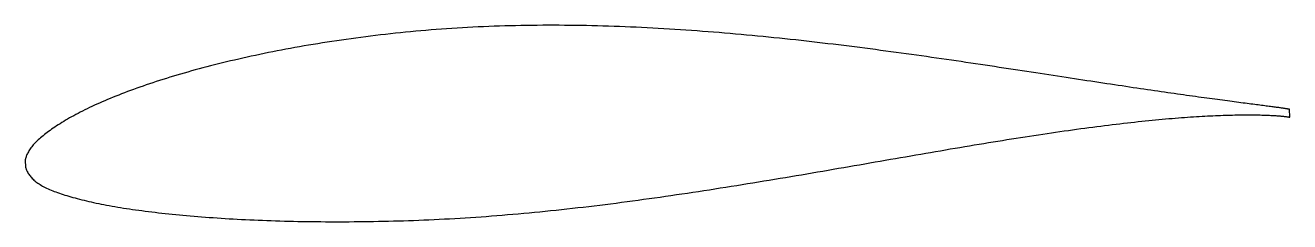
# Model space of a CAD drawing. Header units: metres. Extents: x -19.7 to 40, y -3.5 to 5.8.
import ezdxf

# ---------------------------------------------------------------- set-up
doc = ezdxf.new("R2010")
doc.units = ezdxf.units.M

msp = doc.modelspace()

# ---------------------------------------------------------------- linework, layer by layer
msp.add_lwpolyline([(39.938, 1.845), (39.937, 1.845), (39.933, 1.846), (39.928, 1.847), (39.919, 1.849), (39.909, 1.851), (39.897, 1.854), (39.882, 1.856), (39.864, 1.859), (39.845, 1.863), (39.823, 1.866), (39.799, 1.87), (39.773, 1.874), (39.744, 1.879), (39.714, 1.883), (39.68, 1.888), (39.645, 1.893), (39.607, 1.899), (39.568, 1.904), (39.525, 1.91), (39.481, 1.916), (39.434, 1.923), (39.386, 1.929), (39.334, 1.936), (39.281, 1.943), (39.225, 1.951), (39.168, 1.958), (39.107, 1.966), (39.045, 1.974), (38.981, 1.983), (38.914, 1.991), (38.845, 2), (38.774, 2.009), (38.701, 2.019), (38.625, 2.028), (38.547, 2.038), (38.467, 2.049), (38.385, 2.059), (38.301, 2.07), (38.215, 2.081), (38.126, 2.093), (38.035, 2.104), (37.943, 2.116), (37.848, 2.129), (37.751, 2.141), (37.651, 2.154), (37.55, 2.167), (37.446, 2.181), (37.341, 2.194), (37.233, 2.209), (37.124, 2.223), (37.012, 2.238), (36.898, 2.253), (36.782, 2.268), (36.664, 2.284), (36.544, 2.3), (36.422, 2.317), (36.298, 2.333), (36.172, 2.351), (36.044, 2.368), (35.914, 2.386), (35.782, 2.404), (35.647, 2.422), (35.511, 2.441), (35.373, 2.46), (35.234, 2.48), (35.092, 2.5), (34.948, 2.52), (34.802, 2.541), (34.655, 2.562), (34.505, 2.583), (34.354, 2.605), (34.201, 2.627), (34.046, 2.649), (33.889, 2.672), (33.73, 2.695), (33.569, 2.718), (33.407, 2.742), (33.243, 2.766), (33.077, 2.79), (32.909, 2.815), (32.74, 2.84), (32.569, 2.865), (32.396, 2.891), (32.221, 2.917), (32.045, 2.944), (31.867, 2.97), (31.687, 2.997), (31.506, 3.024), (31.322, 3.052), (31.138, 3.08), (30.952, 3.108), (30.764, 3.136), (30.574, 3.165), (30.383, 3.194), (30.19, 3.223), (29.996, 3.253), (29.801, 3.283), (29.603, 3.313), (29.405, 3.343), (29.204, 3.374), (29.003, 3.405), (28.799, 3.436), (28.595, 3.467), (28.389, 3.498), (28.181, 3.53), (27.973, 3.562), (27.762, 3.594), (27.551, 3.627), (27.338, 3.659), (27.124, 3.692), (26.908, 3.725), (26.691, 3.758), (26.473, 3.791), (26.254, 3.824), (26.033, 3.857), (25.811, 3.89), (25.588, 3.924), (25.364, 3.958), (25.139, 3.991), (24.912, 4.025), (24.684, 4.059), (24.456, 4.092), (24.226, 4.126), (23.995, 4.16), (23.763, 4.193), (23.529, 4.227), (23.295, 4.261), (23.06, 4.295), (22.824, 4.328), (22.587, 4.362), (22.349, 4.395), (22.11, 4.429), (21.87, 4.462), (21.629, 4.495), (21.387, 4.528), (21.144, 4.561), (20.901, 4.594), (20.657, 4.626), (20.412, 4.659), (20.166, 4.691), (19.919, 4.723), (19.672, 4.755), (19.423, 4.786), (19.175, 4.817), (18.925, 4.848), (18.675, 4.879), (18.424, 4.91), (18.172, 4.94), (17.92, 4.97), (17.668, 4.999), (17.414, 5.028), (17.161, 5.057), (16.906, 5.086), (16.651, 5.114), (16.396, 5.141), (16.14, 5.168), (15.884, 5.195), (15.627, 5.222), (15.37, 5.248), (15.112, 5.273), (14.854, 5.298), (14.596, 5.323), (14.338, 5.347), (14.079, 5.37), (13.819, 5.393), (13.56, 5.416), (13.3, 5.438), (13.04, 5.46), (12.78, 5.481), (12.52, 5.501), (12.259, 5.521), (11.998, 5.54), (11.737, 5.559), (11.476, 5.577), (11.215, 5.595), (10.954, 5.612), (10.693, 5.628), (10.432, 5.644), (10.171, 5.659), (9.909, 5.673), (9.648, 5.687), (9.387, 5.7), (9.126, 5.712), (8.865, 5.724), (8.604, 5.735), (8.343, 5.745), (8.083, 5.754), (7.822, 5.763), (7.562, 5.771), (7.302, 5.778), (7.042, 5.784), (6.783, 5.79), (6.523, 5.795), (6.264, 5.799), (6.006, 5.802), (5.747, 5.805), (5.49, 5.806), (5.232, 5.807), (4.975, 5.807), (4.718, 5.806), (4.462, 5.804), (4.206, 5.801), (3.95, 5.798), (3.695, 5.794), (3.441, 5.789), (3.187, 5.782), (2.933, 5.776), (2.681, 5.768), (2.428, 5.759), (2.177, 5.749), (1.926, 5.739), (1.675, 5.728), (1.426, 5.716), (1.177, 5.703), (0.929, 5.689), (0.681, 5.674), (0.434, 5.658), (0.188, 5.641), (-0.057, 5.624), (-0.302, 5.606), (-0.545, 5.587), (-0.788, 5.567), (-1.03, 5.546), (-1.271, 5.525), (-1.512, 5.502), (-1.751, 5.479), (-1.989, 5.455), (-2.227, 5.43), (-2.463, 5.405), (-2.699, 5.378), (-2.933, 5.352), (-3.167, 5.324), (-3.399, 5.296), (-3.631, 5.266), (-3.861, 5.237), (-4.091, 5.206), (-4.319, 5.175), (-4.546, 5.143), (-4.772, 5.111), (-4.997, 5.078), (-5.22, 5.044), (-5.443, 5.01), (-5.664, 4.976), (-5.884, 4.94), (-6.103, 4.905), (-6.321, 4.868), (-6.537, 4.831), (-6.752, 4.794), (-6.966, 4.756), (-7.179, 4.717), (-7.39, 4.678), (-7.599, 4.639), (-7.808, 4.598), (-8.015, 4.557), (-8.221, 4.516), (-8.425, 4.475), (-8.628, 4.433), (-8.829, 4.39), (-9.029, 4.347), (-9.228, 4.303), (-9.425, 4.26), (-9.62, 4.215), (-9.814, 4.17), (-10.007, 4.125), (-10.198, 4.079), (-10.387, 4.033), (-10.575, 3.987), (-10.761, 3.94), (-10.946, 3.893), (-11.129, 3.845), (-11.31, 3.798), (-11.49, 3.749), (-11.668, 3.701), (-11.844, 3.652), (-12.019, 3.603), (-12.192, 3.553), (-12.364, 3.504), (-12.533, 3.454), (-12.701, 3.403), (-12.868, 3.353), (-13.032, 3.302), (-13.195, 3.251), (-13.356, 3.2), (-13.515, 3.149), (-13.672, 3.097), (-13.828, 3.045), (-13.981, 2.993), (-14.133, 2.941), (-14.283, 2.889), (-14.431, 2.836), (-14.578, 2.783), (-14.722, 2.731), (-14.865, 2.678), (-15.005, 2.625), (-15.144, 2.571), (-15.281, 2.518), (-15.415, 2.464), (-15.548, 2.411), (-15.679, 2.357), (-15.808, 2.303), (-15.935, 2.25), (-16.06, 2.196), (-16.183, 2.142), (-16.304, 2.087), (-16.423, 2.033), (-16.54, 1.979), (-16.655, 1.924), (-16.768, 1.87), (-16.879, 1.816), (-16.988, 1.761), (-17.095, 1.706), (-17.199, 1.652), (-17.302, 1.598), (-17.402, 1.543), (-17.501, 1.489), (-17.597, 1.435), (-17.691, 1.381), (-17.784, 1.327), (-17.874, 1.273), (-17.961, 1.22), (-18.047, 1.167), (-18.131, 1.114), (-18.212, 1.061), (-18.292, 1.009), (-18.369, 0.957), (-18.444, 0.905), (-18.517, 0.853), (-18.588, 0.802), (-18.656, 0.752), (-18.723, 0.701), (-18.787, 0.651), (-18.849, 0.601), (-18.909, 0.552), (-18.966, 0.502), (-19.022, 0.453), (-19.075, 0.404), (-19.126, 0.356), (-19.175, 0.308), (-19.221, 0.259), (-19.265, 0.212), (-19.308, 0.164), (-19.347, 0.117), (-19.385, 0.07), (-19.42, 0.023), (-19.453, -0.023), (-19.484, -0.068), (-19.513, -0.114), (-19.54, -0.158), (-19.564, -0.202), (-19.586, -0.245), (-19.606, -0.286), (-19.623, -0.327), (-19.639, -0.366), (-19.652, -0.403), (-19.663, -0.437), (-19.672, -0.468), (-19.679, -0.494), (-19.683, -0.514), (-19.686, -0.527), (-19.671, -0.909), (-19.67, -0.912), (-19.666, -0.92), (-19.66, -0.935), (-19.651, -0.956), (-19.639, -0.986), (-19.625, -1.02), (-19.609, -1.057), (-19.59, -1.096), (-19.569, -1.136), (-19.546, -1.177), (-19.52, -1.218), (-19.492, -1.259), (-19.462, -1.299), (-19.43, -1.339), (-19.395, -1.379), (-19.358, -1.418), (-19.319, -1.456), (-19.278, -1.494), (-19.235, -1.531), (-19.189, -1.568), (-19.141, -1.604), (-19.091, -1.639), (-19.038, -1.674), (-18.984, -1.709), (-18.927, -1.742), (-18.868, -1.776), (-18.807, -1.808), (-18.744, -1.84), (-18.678, -1.872), (-18.61, -1.903), (-18.541, -1.934), (-18.469, -1.964), (-18.394, -1.994), (-18.318, -2.024), (-18.239, -2.053), (-18.159, -2.082), (-18.076, -2.111), (-17.991, -2.14), (-17.904, -2.169), (-17.814, -2.197), (-17.723, -2.225), (-17.629, -2.253), (-17.534, -2.281), (-17.436, -2.309), (-17.336, -2.336), (-17.234, -2.364), (-17.13, -2.391), (-17.024, -2.418), (-16.916, -2.445), (-16.806, -2.471), (-16.693, -2.498), (-16.579, -2.523), (-16.463, -2.549), (-16.344, -2.575), (-16.224, -2.6), (-16.101, -2.624), (-15.977, -2.649), (-15.851, -2.673), (-15.722, -2.696), (-15.592, -2.72), (-15.46, -2.743), (-15.325, -2.765), (-15.189, -2.788), (-15.051, -2.81), (-14.911, -2.831), (-14.769, -2.852), (-14.626, -2.873), (-14.48, -2.894), (-14.332, -2.914), (-14.183, -2.935), (-14.032, -2.954), (-13.879, -2.973), (-13.724, -2.992), (-13.567, -3.011), (-13.408, -3.03), (-13.248, -3.048), (-13.086, -3.065), (-12.922, -3.083), (-12.756, -3.1), (-12.589, -3.117), (-12.42, -3.133), (-12.249, -3.149), (-12.077, -3.164), (-11.902, -3.18), (-11.727, -3.195), (-11.549, -3.209), (-11.37, -3.224), (-11.189, -3.237), (-11.007, -3.251), (-10.823, -3.264), (-10.637, -3.277), (-10.45, -3.289), (-10.261, -3.301), (-10.071, -3.313), (-9.879, -3.324), (-9.685, -3.335), (-9.491, -3.345), (-9.294, -3.355), (-9.096, -3.364), (-8.897, -3.373), (-8.696, -3.382), (-8.494, -3.39), (-8.291, -3.398), (-8.086, -3.405), (-7.879, -3.412), (-7.672, -3.418), (-7.462, -3.424), (-7.252, -3.429), (-7.04, -3.434), (-6.827, -3.439), (-6.613, -3.443), (-6.397, -3.446), (-6.181, -3.449), (-5.963, -3.451), (-5.743, -3.454), (-5.523, -3.455), (-5.301, -3.456), (-5.078, -3.456), (-4.854, -3.456), (-4.629, -3.456), (-4.403, -3.455), (-4.176, -3.453), (-3.947, -3.451), (-3.718, -3.449), (-3.487, -3.446), (-3.256, -3.442), (-3.023, -3.438), (-2.79, -3.433), (-2.555, -3.428), (-2.32, -3.422), (-2.084, -3.415), (-1.846, -3.408), (-1.608, -3.4), (-1.369, -3.392), (-1.129, -3.383), (-0.888, -3.373), (-0.647, -3.363), (-0.404, -3.352), (-0.161, -3.34), (0.083, -3.327), (0.328, -3.314), (0.573, -3.301), (0.819, -3.286), (1.066, -3.271), (1.314, -3.255), (1.562, -3.238), (1.811, -3.221), (2.06, -3.203), (2.31, -3.184), (2.561, -3.165), (2.812, -3.145), (3.063, -3.124), (3.316, -3.103), (3.568, -3.08), (3.822, -3.058), (4.075, -3.034), (4.329, -3.01), (4.584, -2.985), (4.839, -2.96), (5.094, -2.934), (5.35, -2.907), (5.606, -2.88), (5.862, -2.852), (6.119, -2.823), (6.376, -2.794), (6.633, -2.764), (6.891, -2.733), (7.148, -2.703), (7.406, -2.671), (7.664, -2.639), (7.923, -2.607), (8.181, -2.574), (8.44, -2.54), (8.699, -2.506), (8.957, -2.472), (9.216, -2.437), (9.475, -2.401), (9.734, -2.366), (9.993, -2.329), (10.252, -2.293), (10.511, -2.256), (10.77, -2.218), (11.029, -2.18), (11.288, -2.142), (11.547, -2.104), (11.805, -2.065), (12.064, -2.026), (12.322, -1.986), (12.581, -1.947), (12.839, -1.907), (13.096, -1.866), (13.354, -1.826), (13.611, -1.785), (13.868, -1.744), (14.125, -1.703), (14.381, -1.662), (14.638, -1.62), (14.893, -1.578), (15.149, -1.536), (15.404, -1.494), (15.658, -1.452), (15.913, -1.41), (16.166, -1.367), (16.42, -1.325), (16.673, -1.282), (16.925, -1.239), (17.177, -1.197), (17.428, -1.154), (17.679, -1.111), (17.929, -1.068), (18.178, -1.025), (18.427, -0.982), (18.676, -0.939), (18.924, -0.896), (19.171, -0.853), (19.417, -0.811), (19.663, -0.768), (19.908, -0.725), (20.152, -0.683), (20.395, -0.64), (20.638, -0.598), (20.88, -0.556), (21.121, -0.514), (21.361, -0.472), (21.601, -0.431), (21.839, -0.389), (22.077, -0.348), (22.313, -0.307), (22.549, -0.266), (22.784, -0.226), (23.018, -0.185), (23.251, -0.145), (23.483, -0.106), (23.714, -0.066), (23.944, -0.027), (24.173, 0.012), (24.401, 0.05), (24.628, 0.088), (24.854, 0.126), (25.078, 0.164), (25.302, 0.201), (25.524, 0.238), (25.746, 0.274), (25.966, 0.31), (26.184, 0.345), (26.402, 0.38), (26.619, 0.415), (26.834, 0.45), (27.048, 0.484), (27.26, 0.517), (27.472, 0.55), (27.682, 0.582), (27.891, 0.614), (28.098, 0.646), (28.304, 0.677), (28.509, 0.708), (28.712, 0.737), (28.914, 0.767), (29.115, 0.796), (29.314, 0.825), (29.512, 0.853), (29.708, 0.88), (29.903, 0.907), (30.096, 0.933), (30.288, 0.959), (30.478, 0.984), (30.667, 1.009), (30.854, 1.033), (31.04, 1.057), (31.224, 1.08), (31.406, 1.103), (31.587, 1.125), (31.767, 1.146), (31.944, 1.167), (32.12, 1.188), (32.295, 1.208), (32.467, 1.227), (32.638, 1.246), (32.808, 1.264), (32.975, 1.282), (33.141, 1.299), (33.305, 1.315), (33.468, 1.331), (33.628, 1.347), (33.787, 1.362), (33.945, 1.376), (34.1, 1.39), (34.253, 1.404), (34.405, 1.417), (34.555, 1.429), (34.703, 1.441), (34.849, 1.452), (34.994, 1.463), (35.136, 1.473), (35.277, 1.483), (35.415, 1.492), (35.552, 1.501), (35.687, 1.509), (35.82, 1.517), (35.951, 1.525), (36.08, 1.531), (36.207, 1.538), (36.332, 1.544), (36.455, 1.549), (36.576, 1.554), (36.695, 1.559), (36.812, 1.563), (36.927, 1.567), (37.041, 1.571), (37.152, 1.574), (37.261, 1.576), (37.367, 1.578), (37.472, 1.58), (37.575, 1.582), (37.676, 1.583), (37.775, 1.584), (37.871, 1.584), (37.966, 1.584), (38.058, 1.584), (38.148, 1.584), (38.236, 1.583), (38.322, 1.582), (38.406, 1.581), (38.488, 1.579), (38.567, 1.578), (38.645, 1.576), (38.72, 1.573), (38.793, 1.571), (38.864, 1.568), (38.932, 1.566), (38.999, 1.563), (39.063, 1.56), (39.125, 1.557), (39.185, 1.553), (39.243, 1.55), (39.298, 1.546), (39.351, 1.542), (39.402, 1.538), (39.451, 1.535), (39.498, 1.531), (39.542, 1.527), (39.584, 1.523), (39.624, 1.519), (39.661, 1.515), (39.697, 1.511), (39.73, 1.507), (39.761, 1.504), (39.789, 1.5), (39.815, 1.496), (39.839, 1.493), (39.861, 1.49), (39.881, 1.487), (39.898, 1.484), (39.913, 1.481), (39.925, 1.479), (39.935, 1.477), (39.944, 1.475), (39.949, 1.473), (39.953, 1.472), (39.954, 1.472)], close=True)

doc.saveas('drawing.dxf')
